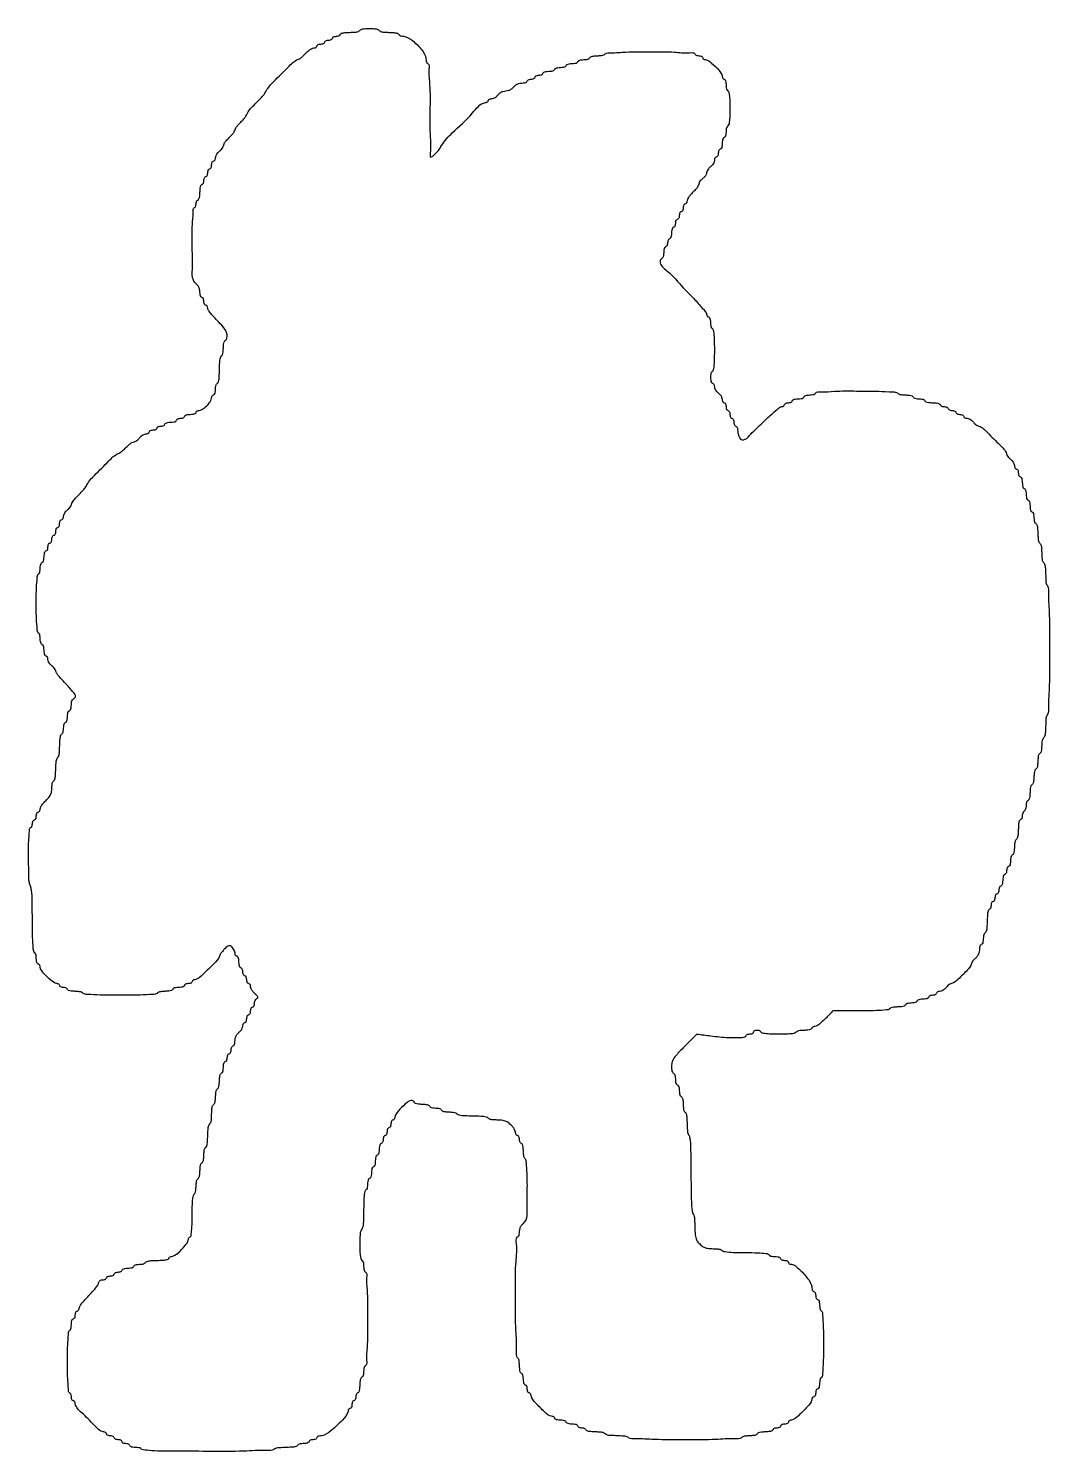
# Model space of a CAD drawing. Extents: x 40 to 225, y 4 to 261.
import ezdxf

# ---------------------------------------------------------------- set-up
doc = ezdxf.new("R2010")
doc.units = 0
doc.layers.get('0').update_dxf_attribs({"linetype": 'CONTINUOUS'})

msp = doc.modelspace()

# ---------------------------------------------------------------- linework, layer by layer
at = {"linetype": 'Continuous'}
msp.add_line((191.67, 83.61), (191.29, 83.61), dxfattribs=at)
at = {"color": 7}
msp.add_lwpolyline([(60.97, 4.23), (60.97, 4.23)], close=True, dxfattribs=at)
msp.add_open_spline([(191.29, 83.61), (189.58, 83.61), (187.87, 83.61), (186.15, 83.61), (185.7, 83.14), (185.25, 82.67), (184.8, 82.2), (184.55, 81.96), (184.09, 81.51), (183.47, 81.02), (182.96, 80.77), (182.62, 80.76), (182.38, 80.64), (182.34, 80.4), (182.06, 80.18), (181.56, 80.11), (180.91, 80.08), (180.28, 80.04), (179.74, 80), (179.48, 79.66), (178.88, 79.45), (177.81, 79.41), (176.34, 79.36), (174.83, 79.4), (173.82, 79.48), (173.16, 79.62), (173.07, 79.95), (172.77, 80.05), (172.45, 80.1), (172.12, 80.05), (171.83, 79.95), (171.74, 79.73), (171.65, 79.51), (171.37, 79.4), (171.04, 79.38), (170.71, 79.35), (170.42, 79.25), (170.26, 78.76), (168.88, 78.7), (166.96, 78.69), (165.12, 78.9), (164.06, 79.03), (163.2, 79.14), (162.34, 79.25), (161.48, 79.36), (160.72, 78.6), (159.96, 77.84), (159.2, 77.08), (158.71, 76.58), (157.92, 75.8), (157.03, 74.63), (156.89, 73.67), (156.96, 73), (157.03, 72.53), (157.27, 72.32), (157.53, 72.16), (157.6, 71.74), (157.63, 71.26), (157.66, 70.78), (157.74, 70.37), (157.98, 70.2), (158.23, 70.04), (158.3, 69.62), (158.34, 69.14), (158.37, 68.67), (158.44, 68.25), (158.71, 68.09), (158.95, 67.84), (159.01, 67.32), (159.04, 66.67), (159.08, 66.04), (159.13, 65.5), (159.43, 65.26), (159.67, 64.86), (159.71, 64.11), (159.74, 63.15), (159.8, 62.19), (159.81, 61.42), (160.23, 60.9), (160.35, 59.66), (160.44, 57.34), (160.45, 53.97), (160.47, 50.62), (160.55, 48.29), (160.69, 47.05), (161.11, 46.49), (161.1, 45.66), (161.18, 44.5), (161.15, 43.27), (161.39, 42.13), (162, 41.43), (162.65, 40.87), (163.52, 40.58), (164.42, 40.58), (165.22, 40.52), (165.82, 40.49), (166.15, 40.13), (166.93, 39.95), (168.34, 39.89), (170.33, 39.86), (172.34, 39.85), (173.7, 39.75), (174.52, 39.63), (174.72, 39.26), (175.15, 39.19), (175.62, 39.16), (176.11, 39.13), (176.51, 39.05), (176.69, 38.82), (176.77, 38.58), (177.06, 38.48), (177.39, 38.45), (177.72, 38.43), (178, 38.32), (178.1, 38.11), (178.15, 37.9), (178.37, 37.77), (179.07, 37.73), (180.24, 36.74), (181.45, 35.43), (182.34, 34.11), (182.35, 33.29), (182.45, 32.94), (182.67, 32.8), (182.9, 32.72), (183, 32.43), (183.03, 32.1), (183.06, 31.78), (183.16, 31.48), (183.4, 31.4), (183.63, 31.23), (183.71, 30.82), (183.74, 30.34), (183.77, 29.86), (183.84, 29.44), (184.27, 29.2), (184.28, 28.05), (184.46, 26.17), (184.43, 23.28), (184.46, 20.4), (184.28, 18.52), (184.27, 17.36), (183.84, 17.13), (183.77, 16.71), (183.74, 16.23), (183.71, 15.74), (183.63, 15.34), (183.4, 15.16), (183.16, 15.08), (183.06, 14.79), (183.03, 14.46), (183.01, 14.13), (182.9, 13.85), (182.68, 13.75), (182.47, 13.7), (182.35, 13.48), (182.31, 12.81), (181.31, 11.71), (180.14, 10.54), (179.04, 9.54), (178.37, 9.5), (178.15, 9.38), (178.1, 9.17), (178, 8.95), (177.72, 8.85), (177.39, 8.82), (177.06, 8.79), (176.77, 8.69), (176.68, 8.47), (176.59, 8.25), (176.3, 8.14), (175.98, 8.11), (175.65, 8.09), (175.35, 7.99), (175.28, 7.73), (175.01, 7.51), (174.5, 7.44), (173.86, 7.41), (173.22, 7.37), (172.69, 7.32), (172.45, 7.06), (172.21, 6.79), (171.67, 6.74), (171.04, 6.7), (170.4, 6.66), (169.86, 6.62), (169.43, 6.08), (167.56, 6.26), (164.34, 5.91), (159.38, 6.04), (154.49, 5.95), (151.16, 6.18), (149.39, 6.15), (148.77, 6.64), (148.01, 6.65), (147.05, 6.71), (146.09, 6.75), (145.33, 6.78), (144.94, 7.04), (144.61, 7.33), (143.96, 7.36), (143.17, 7.41), (142.36, 7.44), (141.75, 7.51), (141.4, 7.71), (141.32, 7.99), (141.02, 8.09), (140.7, 8.11), (140.37, 8.14), (140.08, 8.24), (140, 8.48), (139.82, 8.71), (139.42, 8.79), (138.93, 8.82), (138.45, 8.85), (138.04, 8.93), (137.88, 9.17), (137.71, 9.42), (137.3, 9.49), (136.82, 9.53), (136.33, 9.56), (135.93, 9.64), (135.75, 9.86), (135.71, 10.08), (135.48, 10.21), (134.81, 10.24), (133.71, 11.24), (132.54, 12.41), (131.54, 13.51), (131.5, 14.18), (131.38, 14.41), (131.17, 14.46), (130.95, 14.56), (130.85, 14.84), (130.82, 15.17), (130.79, 15.5), (130.69, 15.79), (130.45, 15.87), (130.23, 16.05), (130.15, 16.45), (130.12, 16.93), (130.08, 17.41), (130.01, 17.83), (129.75, 17.99), (129.51, 18.24), (129.44, 18.76), (129.41, 19.4), (129.37, 20.04), (129.33, 20.58), (128.77, 21.03), (129, 23.02), (128.59, 26.46), (128.79, 31.73), (128.55, 37.09), (129.07, 40.4), (128.71, 42.52), (129.3, 42.83), (129.38, 43.22), (129.41, 43.69), (129.47, 44.25), (129.71, 44.78), (130.19, 45.2), (130.84, 46.01), (130.73, 48.22), (130.85, 50.95), (130.81, 53.89), (130.7, 55.68), (130.6, 56.71), (130.2, 57.03), (130.16, 57.57), (130.11, 58.21), (130.08, 58.85), (130.01, 59.36), (129.79, 59.63), (129.54, 59.7), (129.44, 60), (129.41, 60.32), (129.38, 60.65), (129.28, 60.94), (129.06, 61.04), (128.85, 61.09), (128.73, 61.31), (128.71, 61.62), (128.58, 62.04), (128.27, 62.5), (127.81, 63.04), (127.21, 63.55), (126.34, 63.84), (125.44, 63.84), (124.65, 63.9), (124.05, 63.93), (123.74, 64.25), (123.22, 64.49), (122.25, 64.52), (120.94, 64.56), (119.64, 64.6), (118.67, 64.64), (118.14, 64.86), (117.88, 65.18), (117.34, 65.22), (116.71, 65.27), (116.07, 65.3), (115.55, 65.36), (115.3, 65.6), (115.14, 65.86), (114.72, 65.94), (114.24, 65.97), (113.76, 66), (113.34, 66.07), (113.18, 66.34), (112.93, 66.58), (112.41, 66.64), (111.77, 66.68), (111.12, 66.71), (110.62, 66.78), (110.34, 66.99), (110.31, 67.24), (110.08, 67.35), (109.49, 67.45), (108.54, 66.59), (107.57, 65.68), (106.84, 64.72), (106.81, 64.13), (106.68, 63.91), (106.47, 63.86), (106.26, 63.76), (106.15, 63.48), (106.13, 63.15), (106.1, 62.82), (105.99, 62.53), (105.77, 62.44), (105.55, 62.35), (105.45, 62.06), (105.42, 61.74), (105.39, 61.41), (105.29, 61.12), (105.07, 61.03), (104.85, 60.94), (104.74, 60.65), (104.72, 60.32), (104.69, 60), (104.58, 59.71), (104.35, 59.63), (104.12, 59.45), (104.04, 59.04), (104.01, 58.56), (103.98, 58.08), (103.9, 57.67), (103.66, 57.5), (103.41, 57.34), (103.34, 56.92), (103.3, 56.44), (103.27, 55.96), (103.2, 55.55), (102.95, 55.39), (102.71, 55.22), (102.63, 54.81), (102.6, 54.33), (102.57, 53.85), (102.49, 53.43), (102.25, 53.27), (102, 53.11), (101.92, 52.69), (101.89, 52.21), (101.86, 51.73), (101.79, 51.31), (101.44, 51.12), (101.28, 50.44), (101.21, 49.29), (101.2, 47.62), (101.14, 45.99), (101.14, 44.77), (100.85, 44.11), (100.53, 43.57), (100.54, 42.57), (100.45, 41.28), (100.52, 39.96), (100.57, 39.02), (100.76, 38.47), (101.09, 38.3), (101.15, 37.87), (101.19, 37.39), (101.22, 36.92), (101.29, 36.5), (101.8, 36.21), (101.64, 34.58), (101.98, 31.98), (101.84, 27.87), (101.98, 23.76), (101.64, 21.16), (101.8, 19.53), (101.29, 19.24), (101.22, 18.82), (101.19, 18.34), (101.15, 17.87), (101.08, 17.45), (100.82, 17.29), (100.58, 17.04), (100.52, 16.51), (100.48, 15.88), (100.45, 15.23), (100.38, 14.72), (100.16, 14.46), (99.9, 14.38), (99.8, 14.08), (99.78, 13.76), (99.75, 13.43), (99.64, 13.14), (99.42, 13.05), (99.2, 12.96), (99.1, 12.68), (99.07, 12.35), (99.04, 12.02), (98.94, 11.73), (98.72, 11.64), (98.51, 11.59), (98.39, 11.36), (98.34, 10.58), (97.09, 9.26), (95.59, 7.84), (94.1, 6.69), (93.2, 6.68), (92.85, 6.58), (92.72, 6.36), (92.63, 6.13), (92.34, 6.02), (92.01, 6), (91.69, 5.97), (91.39, 5.87), (91.32, 5.63), (91.14, 5.4), (90.73, 5.32), (90.25, 5.29), (89.77, 5.26), (89.35, 5.19), (89.19, 4.89), (88.78, 4.68), (88.04, 4.62), (87.07, 4.59), (86.12, 4.54), (85.35, 4.52), (84.68, 3.99), (82.62, 4.11), (78.74, 3.82), (72.95, 3.88), (67.25, 3.95), (63.23, 3.89), (61.43, 4.16), (60.97, 4.23), (60.93, 4.3), (60.81, 4.48), (60.39, 4.55), (59.91, 4.59), (59.43, 4.62), (59.02, 4.7), (58.85, 4.92), (58.77, 5.16), (58.47, 5.26), (58.15, 5.29), (57.82, 5.32), (57.53, 5.42), (57.44, 5.64), (57.35, 5.86), (57.07, 5.97), (56.74, 6), (56.41, 6.02), (56.12, 6.13), (56.03, 6.35), (55.94, 6.57), (55.65, 6.68), (55.33, 6.7), (55, 6.73), (54.71, 6.84), (54.62, 7.05), (54.56, 7.26), (54.34, 7.38), (53.5, 7.43), (52.11, 8.97), (50.54, 10.54), (49, 11.93), (48.95, 12.77), (48.83, 13), (48.62, 13.05), (48.4, 13.14), (48.3, 13.43), (48.27, 13.76), (48.24, 14.08), (48.14, 14.38), (47.72, 14.5), (47.75, 15.67), (47.53, 17.37), (47.58, 20.12), (47.55, 22.81), (47.72, 24.59), (47.75, 25.68), (48.17, 25.91), (48.23, 26.33), (48.27, 26.81), (48.3, 27.29), (48.38, 27.7), (48.61, 27.88), (48.85, 27.96), (48.95, 28.25), (48.98, 28.57), (49, 28.9), (49.11, 29.19), (49.32, 29.29), (49.53, 29.34), (49.66, 29.57), (49.67, 29.93), (50, 30.49), (50.6, 31.24), (51.45, 32.1), (52.29, 32.97), (52.9, 33.71), (53.21, 34.28), (53.27, 34.68), (53.56, 34.89), (53.91, 34.93), (54.24, 34.95), (54.53, 35.06), (54.62, 35.28), (54.71, 35.5), (55, 35.6), (55.33, 35.63), (55.65, 35.66), (55.94, 35.76), (56.03, 35.98), (56.12, 36.2), (56.41, 36.31), (56.74, 36.34), (57.06, 36.36), (57.36, 36.47), (57.44, 36.7), (57.61, 36.93), (58.02, 37.01), (58.5, 37.04), (58.98, 37.07), (59.4, 37.15), (59.56, 37.39), (59.72, 37.64), (60.14, 37.72), (60.62, 37.75), (61.1, 37.78), (61.52, 37.85), (61.68, 38.15), (62.09, 38.36), (62.83, 38.42), (63.79, 38.45), (64.77, 38.48), (65.47, 38.56), (65.92, 38.74), (65.96, 39.01), (66.19, 39.13), (66.77, 39.17), (67.73, 39.9), (68.7, 40.87), (69.43, 41.82), (69.46, 42.4), (69.58, 42.63), (69.93, 42.69), (70.01, 43.52), (70.14, 44.7), (70.13, 46.58), (70.17, 48.39), (70.23, 49.68), (70.41, 50.4), (70.77, 50.68), (70.81, 51.22), (70.85, 51.86), (70.89, 52.5), (70.94, 53.03), (71.2, 53.27), (71.46, 53.51), (71.52, 54.04), (71.55, 54.68), (71.59, 55.32), (71.65, 55.85), (71.91, 56.09), (72.17, 56.33), (72.22, 56.87), (72.26, 57.5), (72.3, 58.14), (72.34, 58.68), (72.64, 58.92), (72.88, 59.32), (72.93, 60.07), (72.96, 61.03), (73.01, 61.99), (73.04, 62.75), (73.3, 63.14), (73.59, 63.47), (73.63, 64.12), (73.67, 64.91), (73.71, 65.71), (73.76, 66.35), (74.01, 66.67), (74.29, 66.91), (74.34, 67.45), (74.38, 68.09), (74.41, 68.72), (74.47, 69.25), (74.73, 69.5), (74.99, 69.74), (75.04, 70.27), (75.08, 70.91), (75.12, 71.55), (75.18, 72.07), (75.42, 72.32), (75.68, 72.48), (75.75, 72.9), (75.79, 73.38), (75.82, 73.86), (75.9, 74.27), (76.13, 74.44), (76.36, 74.52), (76.47, 74.82), (76.49, 75.14), (76.52, 75.47), (76.63, 75.76), (76.85, 75.85), (77.07, 75.94), (77.17, 76.22), (77.2, 76.55), (77.23, 76.88), (77.33, 77.17), (77.56, 77.25), (77.79, 77.41), (77.87, 77.79), (77.9, 78.26), (77.96, 78.82), (78.21, 79.35), (78.6, 79.72), (78.98, 80.05), (79.23, 80.44), (79.32, 80.84), (79.34, 81.16), (79.45, 81.42), (79.67, 81.49), (79.89, 81.58), (79.99, 81.87), (80.02, 82.2), (80.05, 82.53), (80.15, 82.81), (80.37, 82.9), (80.59, 82.99), (80.7, 83.28), (80.73, 83.61), (80.75, 83.94), (80.86, 84.22), (81.08, 84.31), (81.3, 84.4), (81.41, 84.67), (81.43, 85), (81.47, 85.35), (81.62, 85.66), (81.85, 85.81), (82.11, 86), (81.86, 86.38), (81.52, 86.68), (81.12, 87.1), (80.83, 87.53), (80.72, 87.94), (80.7, 88.24), (80.58, 88.48), (80.37, 88.54), (80.15, 88.64), (80.05, 88.92), (80.02, 89.25), (79.99, 89.58), (79.89, 89.87), (79.67, 89.96), (79.45, 90.05), (79.34, 90.34), (79.32, 90.66), (79.29, 90.99), (79.18, 91.28), (78.95, 91.36), (78.72, 91.54), (78.64, 91.94), (78.61, 92.43), (78.58, 92.91), (78.5, 93.31), (78.28, 93.5), (78.05, 93.54), (77.93, 93.78), (77.91, 94.06), (77.84, 94.42), (77.65, 94.79), (77.38, 95.13), (77.02, 95.49), (76.42, 95.27), (76, 94.79), (75.54, 94.29), (75.21, 93.88), (74.95, 93.05), (73.82, 91.83), (72.37, 90.54), (71.16, 89.27), (70.42, 89.23), (70.2, 89.1), (70.15, 88.89), (70.05, 88.68), (69.77, 88.57), (69.44, 88.55), (69.11, 88.52), (68.82, 88.42), (68.74, 88.18), (68.56, 87.95), (68.16, 87.87), (67.67, 87.84), (67.19, 87.81), (66.78, 87.74), (66.62, 87.47), (66.37, 87.23), (65.84, 87.17), (65.2, 87.14), (64.57, 87.09), (64.03, 87.05), (63.68, 86.61), (62.45, 86.58), (60.3, 86.41), (57.09, 86.44), (53.88, 86.41), (51.73, 86.58), (50.5, 86.61), (50.15, 87.05), (49.61, 87.09), (48.98, 87.14), (48.33, 87.17), (47.82, 87.24), (47.56, 87.46), (47.48, 87.71), (47.18, 87.81), (46.86, 87.84), (46.53, 87.87), (46.25, 87.98), (46.15, 88.19), (46.1, 88.4), (45.87, 88.52), (45.29, 88.55), (44.34, 89.29), (43.36, 90.26), (42.63, 91.21), (42.6, 91.79), (42.48, 92.02), (42.25, 92.06), (42.03, 92.25), (41.95, 92.65), (41.92, 93.14), (41.88, 93.61), (41.82, 94.03), (41.39, 94.27), (41.38, 95.43), (41.19, 97.3), (41.24, 100.21), (41.15, 103.01), (41.19, 105.05), (40.88, 106.16), (40.53, 107.19), (40.57, 109), (40.49, 111.45), (40.49, 114.04), (40.68, 115.64), (40.68, 116.74), (41.09, 116.85), (41.19, 117.15), (41.22, 117.47), (41.24, 117.8), (41.35, 118.09), (41.57, 118.18), (41.79, 118.27), (41.89, 118.56), (41.92, 118.89), (41.95, 119.21), (42.05, 119.5), (42.27, 119.6), (42.48, 119.65), (42.6, 119.89), (42.62, 120.21), (42.78, 120.66), (43.16, 121.17), (43.72, 121.75), (44.32, 122.34), (44.71, 123.13), (44.73, 123.9), (44.78, 124.54), (44.83, 125.03), (45.13, 125.24), (45.36, 125.65), (45.41, 126.39), (45.45, 127.35), (45.49, 128.31), (45.52, 129.07), (45.8, 129.47), (46.08, 129.87), (46.11, 130.63), (46.16, 131.58), (46.19, 132.55), (46.25, 133.29), (46.46, 133.7), (46.76, 133.86), (46.82, 134.28), (46.86, 134.76), (46.89, 135.24), (46.97, 135.66), (47.21, 135.82), (47.46, 135.98), (47.53, 136.4), (47.56, 136.88), (47.6, 137.36), (47.67, 137.77), (47.92, 137.94), (48.16, 138.1), (48.24, 138.51), (48.27, 138.99), (48.3, 139.47), (48.38, 139.89), (48.71, 140.1), (49.27, 140.56), (48.2, 141.75), (47.4, 142.71), (46.37, 143.73), (45.76, 144.44), (45.45, 144.99), (45.37, 145.42), (45.1, 145.75), (44.74, 146.05), (44.37, 146.37), (44.12, 146.76), (44.03, 147.16), (44.01, 147.48), (43.9, 147.74), (43.67, 147.8), (43.44, 147.99), (43.36, 148.39), (43.33, 148.87), (43.3, 149.35), (43.22, 149.77), (42.98, 149.93), (42.73, 150.09), (42.66, 150.51), (42.63, 150.99), (42.59, 151.47), (42.53, 151.89), (42.12, 152.11), (42.06, 153.13), (41.91, 154.81), (41.92, 157.34), (41.91, 159.87), (42.06, 161.55), (42.12, 162.57), (42.53, 162.79), (42.59, 163.21), (42.63, 163.69), (42.66, 164.17), (42.73, 164.58), (42.98, 164.75), (43.22, 164.91), (43.3, 165.33), (43.33, 165.8), (43.36, 166.29), (43.44, 166.69), (43.67, 166.87), (43.91, 166.95), (44.01, 167.24), (44.04, 167.57), (44.06, 167.9), (44.17, 168.19), (44.39, 168.28), (44.61, 168.36), (44.72, 168.65), (44.74, 168.98), (44.77, 169.31), (44.88, 169.6), (45.1, 169.69), (45.32, 169.78), (45.42, 170.06), (45.45, 170.39), (45.47, 170.72), (45.58, 171.01), (45.8, 171.1), (46.02, 171.19), (46.13, 171.47), (46.15, 171.8), (46.18, 172.13), (46.29, 172.42), (46.5, 172.51), (46.72, 172.58), (46.84, 172.84), (46.85, 173.16), (46.94, 173.56), (47.2, 173.95), (47.56, 174.27), (47.92, 174.57), (48.19, 174.9), (48.27, 175.31), (48.5, 175.8), (49.01, 176.4), (49.68, 177.09), (50.34, 177.77), (50.86, 178.33), (51.32, 179.38), (52.82, 180.92), (54.7, 182.74), (56.19, 184.31), (57.19, 184.66), (57.64, 185.06), (58.15, 185.56), (58.67, 186.07), (59.16, 186.46), (59.6, 186.62), (59.98, 186.7), (60.32, 186.97), (60.62, 187.33), (60.94, 187.69), (61.33, 187.95), (61.73, 188.04), (62.05, 188.05), (62.31, 188.17), (62.38, 188.39), (62.47, 188.6), (62.76, 188.71), (63.09, 188.74), (63.42, 188.76), (63.7, 188.87), (63.79, 189.09), (63.88, 189.31), (64.17, 189.42), (64.5, 189.44), (64.82, 189.47), (65.12, 189.57), (65.2, 189.81), (65.37, 190.04), (65.78, 190.12), (66.26, 190.15), (66.75, 190.18), (67.15, 190.26), (67.33, 190.49), (67.41, 190.72), (67.7, 190.83), (68.03, 190.85), (68.35, 190.88), (68.65, 190.98), (68.72, 191.22), (68.9, 191.45), (69.31, 191.53), (69.79, 191.56), (70.27, 191.59), (70.67, 191.67), (70.86, 191.89), (70.9, 192.12), (71.13, 192.24), (71.63, 192.27), (72.43, 192.73), (73.2, 193.51), (73.67, 194.3), (73.69, 194.8), (73.82, 195.03), (74.04, 195.07), (74.26, 195.26), (74.35, 195.66), (74.37, 196.15), (74.41, 196.62), (74.48, 197.05), (74.79, 197.21), (74.99, 197.69), (75.05, 198.53), (75.08, 199.67), (75.12, 200.81), (75.16, 201.66), (75.39, 202.13), (75.7, 202.38), (75.75, 202.92), (75.79, 203.55), (75.82, 204.19), (75.89, 204.71), (76.12, 204.97), (76.38, 205.09), (76.46, 205.46), (76.53, 205.95), (76.3, 206.69), (75.66, 207.55), (74.77, 208.45), (73.88, 209.36), (73.28, 210.1), (72.95, 210.66), (72.94, 211.03), (72.82, 211.26), (72.61, 211.31), (72.39, 211.41), (72.29, 211.69), (72.26, 212.02), (72.23, 212.35), (72.13, 212.64), (71.9, 212.72), (71.67, 212.88), (71.58, 213.26), (71.56, 213.73), (71.49, 214.29), (71.25, 214.82), (70.76, 215.25), (70.08, 216.17), (70.26, 218.74), (70.13, 221.96), (70.09, 225.56), (70.36, 227.53), (70.27, 228.9), (70.72, 229.04), (70.82, 229.33), (70.85, 229.66), (70.88, 229.98), (70.98, 230.28), (71.23, 230.35), (71.45, 230.62), (71.52, 231.13), (71.55, 231.77), (71.59, 232.42), (71.66, 232.93), (71.88, 233.2), (72.13, 233.27), (72.23, 233.57), (72.26, 233.89), (72.29, 234.22), (72.39, 234.51), (72.61, 234.6), (72.83, 234.69), (72.94, 234.97), (72.96, 235.3), (72.99, 235.63), (73.1, 235.92), (73.32, 236.01), (73.54, 236.1), (73.64, 236.39), (73.67, 236.71), (73.7, 237.04), (73.8, 237.33), (74.02, 237.42), (74.24, 237.49), (74.35, 237.75), (74.37, 238.07), (74.46, 238.47), (74.71, 238.86), (75.08, 239.18), (75.44, 239.48), (75.7, 239.82), (75.79, 240.21), (75.94, 240.64), (76.33, 241.13), (76.84, 241.65), (77.35, 242.17), (77.74, 242.63), (77.9, 243.06), (78.06, 243.5), (78.46, 243.96), (78.96, 244.47), (79.47, 244.99), (79.86, 245.44), (80.03, 245.92), (80.33, 246.47), (80.96, 247.16), (81.78, 248), (82.6, 248.85), (83.25, 249.52), (83.79, 250.61), (85.25, 252.2), (87.16, 254), (88.64, 255.57), (89.65, 255.92), (90.09, 256.32), (90.61, 256.83), (91.14, 257.34), (91.65, 257.72), (92.1, 257.89), (92.43, 257.9), (92.66, 258.03), (92.72, 258.24), (92.81, 258.45), (93.1, 258.56), (93.43, 258.59), (93.75, 258.61), (94.04, 258.72), (94.13, 258.94), (94.22, 259.16), (94.51, 259.27), (94.84, 259.29), (95.17, 259.32), (95.45, 259.42), (95.54, 259.64), (95.63, 259.86), (95.92, 259.97), (96.25, 260), (96.57, 260.03), (96.87, 260.12), (96.95, 260.4), (97.3, 260.6), (97.91, 260.67), (98.72, 260.7), (99.51, 260.75), (100.16, 260.78), (100.48, 261.06), (100.8, 261.33), (101.45, 261.36), (102.25, 261.44), (103.04, 261.36), (103.69, 261.33), (104.01, 261.06), (104.33, 260.78), (104.98, 260.75), (105.77, 260.7), (106.58, 260.67), (107.2, 260.61), (107.54, 260.39), (107.66, 260.11), (108.02, 260.03), (108.86, 260), (110.26, 259.13), (111.61, 257.78), (112.48, 256.38), (112.5, 255.54), (112.59, 255.18), (113.1, 254.95), (112.91, 253.28), (113.27, 250.71), (113.18, 246.75), (113.11, 242.51), (113.43, 240.36), (113.11, 237.73), (114.23, 238.77), (114.83, 239.35), (115.62, 240.9), (117.72, 243.08), (120.46, 245.32), (122.32, 247.95), (123.49, 248.03), (123.71, 248.15), (123.76, 248.36), (123.84, 248.57), (124.1, 248.68), (124.42, 248.7), (124.81, 248.79), (125.21, 249.04), (125.53, 249.42), (125.9, 249.8), (126.4, 250.05), (126.94, 250.12), (127.48, 250.19), (127.98, 250.44), (128.36, 250.83), (128.73, 251.23), (129.26, 251.47), (129.81, 251.53), (130.29, 251.56), (130.67, 251.65), (130.83, 251.87), (130.91, 252.1), (131.2, 252.21), (131.53, 252.24), (131.85, 252.26), (132.14, 252.37), (132.23, 252.59), (132.32, 252.81), (132.61, 252.92), (132.94, 252.94), (133.26, 252.97), (133.56, 253.07), (133.64, 253.31), (133.81, 253.54), (134.22, 253.62), (134.7, 253.65), (135.18, 253.68), (135.6, 253.76), (135.76, 254), (135.92, 254.24), (136.34, 254.32), (136.82, 254.35), (137.3, 254.39), (137.71, 254.46), (137.88, 254.71), (138.04, 254.95), (138.45, 255.03), (138.93, 255.06), (139.41, 255.09), (139.83, 255.17), (139.99, 255.41), (140.16, 255.66), (140.57, 255.73), (141.05, 255.76), (141.53, 255.8), (141.95, 255.87), (142.11, 256.13), (142.36, 256.37), (142.88, 256.43), (143.52, 256.47), (144.16, 256.51), (144.69, 256.55), (145.08, 257.03), (146.56, 256.98), (149.14, 257.22), (153.02, 257.13), (157.02, 257.27), (159.41, 256.89), (161.09, 257.1), (161.24, 256.6), (161.54, 256.5), (161.86, 256.47), (162.19, 256.44), (162.48, 256.34), (162.58, 256.12), (162.63, 255.91), (162.85, 255.79), (163.44, 255.76), (164.39, 255.02), (165.36, 254.05), (166.09, 253.1), (166.12, 252.52), (166.24, 252.29), (166.47, 252.25), (166.69, 252.06), (166.77, 251.66), (166.8, 251.18), (166.84, 250.7), (166.9, 250.28), (167.24, 250.1), (167.42, 249.48), (167.48, 248.43), (167.53, 246.94), (167.48, 245.46), (167.42, 244.41), (167.24, 243.79), (166.9, 243.61), (166.84, 243.19), (166.8, 242.71), (166.77, 242.23), (166.7, 241.82), (166.45, 241.65), (166.21, 241.49), (166.13, 241.07), (166.1, 240.6), (166.07, 240.11), (165.99, 239.71), (165.76, 239.53), (165.52, 239.45), (165.42, 239.16), (165.39, 238.83), (165.37, 238.5), (165.26, 238.22), (165.04, 238.12), (164.83, 238.05), (164.71, 237.79), (164.69, 237.47), (164.6, 237.08), (164.35, 236.68), (163.98, 236.36), (163.62, 236.05), (163.36, 235.69), (163.28, 235.3), (163.19, 234.92), (162.93, 234.55), (162.57, 234.24), (162.22, 233.94), (161.95, 233.61), (161.87, 233.22), (161.71, 232.78), (161.32, 232.3), (160.8, 231.77), (160.28, 231.24), (159.91, 230.72), (159.74, 230.28), (159.73, 229.95), (159.6, 229.72), (159.39, 229.66), (159.18, 229.57), (159.07, 229.28), (159.04, 228.95), (159.02, 228.62), (158.91, 228.34), (158.69, 228.25), (158.47, 228.16), (158.36, 227.87), (158.34, 227.54), (158.31, 227.21), (158.2, 226.93), (157.98, 226.84), (157.76, 226.75), (157.66, 226.46), (157.63, 226.13), (157.6, 225.8), (157.5, 225.51), (157.26, 225.43), (157.04, 225.25), (156.96, 224.85), (156.93, 224.37), (156.9, 223.88), (156.81, 223.48), (156.59, 223.3), (156.35, 223.22), (156.25, 222.93), (156.22, 222.6), (156.19, 222.28), (156.09, 221.98), (155.85, 221.9), (155.63, 221.73), (155.55, 221.32), (155.52, 220.84), (155.48, 220.36), (155.41, 219.94), (155.04, 219.73), (154.53, 218.73), (156.98, 217.02), (158.65, 214.76), (161.07, 212.5), (162.35, 210.91), (163.28, 209.99), (163.3, 209.48), (163.42, 209.25), (163.65, 209.21), (163.87, 209.02), (163.95, 208.62), (163.98, 208.14), (164.02, 207.66), (164.08, 207.24), (164.44, 207.05), (164.58, 206.29), (164.67, 205.04), (164.7, 203.2), (164.67, 201.36), (164.58, 200.11), (164.44, 199.35), (164.08, 199.16), (164.02, 198.74), (163.96, 198.26), (164.02, 197.78), (164.09, 197.37), (164.32, 197.19), (164.55, 197.13), (164.66, 196.87), (164.68, 196.55), (164.77, 196.15), (165.02, 195.76), (165.39, 195.44), (165.76, 195.12), (166.02, 194.72), (166.1, 194.33), (166.12, 194.01), (166.24, 193.75), (166.45, 193.68), (166.67, 193.58), (166.78, 193.3), (166.8, 192.97), (166.83, 192.64), (166.94, 192.35), (167.16, 192.26), (167.38, 192.17), (167.48, 191.89), (167.51, 191.56), (167.54, 191.23), (167.64, 190.94), (167.86, 190.85), (168.08, 190.76), (168.19, 190.48), (168.21, 190.15), (168.24, 189.82), (168.35, 189.53), (168.58, 189.45), (168.8, 189.31), (168.89, 188.95), (168.92, 188.51), (168.97, 187.99), (169.16, 187.52), (169.41, 187.03), (170.28, 186.84), (171.42, 188.23), (172.99, 189.59), (174.65, 191.3), (175.88, 192.31), (176.65, 192.98), (177.11, 192.99), (177.33, 193.12), (177.38, 193.33), (177.48, 193.54), (177.76, 193.65), (178.09, 193.67), (178.42, 193.7), (178.71, 193.81), (178.79, 194.04), (178.97, 194.27), (179.37, 194.35), (179.86, 194.38), (180.34, 194.41), (180.75, 194.49), (180.91, 194.73), (181.08, 194.98), (181.49, 195.05), (181.97, 195.09), (182.45, 195.12), (182.87, 195.19), (183.14, 195.66), (184.56, 195.58), (186.86, 195.85), (190.45, 195.77), (194, 195.82), (196.36, 195.62), (197.72, 195.63), (198.09, 195.17), (198.62, 195.13), (199.26, 195.08), (199.9, 195.05), (200.42, 194.99), (200.67, 194.75), (200.83, 194.49), (201.25, 194.41), (201.73, 194.38), (202.21, 194.35), (202.63, 194.28), (202.79, 194.01), (203.04, 193.77), (203.56, 193.71), (204.2, 193.67), (204.84, 193.64), (205.35, 193.57), (205.62, 193.35), (205.69, 193.1), (205.99, 193), (206.31, 192.97), (206.64, 192.94), (206.93, 192.84), (207.02, 192.62), (207.11, 192.4), (207.4, 192.29), (207.73, 192.26), (208.05, 192.24), (208.34, 192.13), (208.43, 191.91), (208.52, 191.69), (208.81, 191.58), (209.14, 191.56), (209.47, 191.53), (209.75, 191.43), (209.84, 191.21), (209.92, 190.99), (210.18, 190.88), (210.5, 190.86), (210.89, 190.77), (211.28, 190.52), (211.61, 190.15), (211.9, 189.79), (212.23, 189.53), (213.12, 189.33), (214.47, 187.92), (216.08, 186.31), (217.49, 184.96), (217.69, 184.06), (217.96, 183.74), (218.31, 183.44), (218.68, 183.12), (218.93, 182.73), (219.02, 182.33), (219.04, 182.01), (219.15, 181.75), (219.37, 181.68), (219.59, 181.59), (219.69, 181.3), (219.72, 180.97), (219.75, 180.65), (219.85, 180.36), (220.09, 180.28), (220.31, 180.1), (220.4, 179.69), (220.43, 179.21), (220.46, 178.73), (220.53, 178.32), (220.78, 178.15), (221.02, 177.99), (221.1, 177.57), (221.13, 177.09), (221.16, 176.61), (221.24, 176.2), (221.48, 176.04), (221.73, 175.87), (221.8, 175.46), (221.84, 174.98), (221.87, 174.5), (221.94, 174.08), (222.19, 173.92), (222.43, 173.76), (222.51, 173.34), (222.54, 172.86), (222.58, 172.38), (222.65, 171.96), (222.93, 171.8), (223.16, 171.47), (223.21, 170.84), (223.25, 170.04), (223.29, 169.24), (223.33, 168.6), (223.6, 168.28), (223.87, 167.95), (223.91, 167.31), (223.95, 166.51), (224, 165.72), (224.03, 165.07), (224.32, 164.74), (224.58, 164.35), (224.62, 163.59), (224.66, 162.63), (224.71, 161.67), (224.72, 160.91), (225.24, 160.25), (225.14, 158.24), (225.43, 154.47), (225.32, 148.87), (225.43, 143.28), (225.14, 139.5), (225.24, 137.5), (224.72, 136.84), (224.71, 136.07), (224.66, 135.12), (224.62, 134.15), (224.58, 133.4), (224.34, 133.01), (224.04, 132.76), (223.99, 132.22), (223.95, 131.59), (223.92, 130.95), (223.86, 130.42), (223.6, 130.17), (223.34, 129.93), (223.29, 129.4), (223.25, 128.76), (223.21, 128.13), (223.16, 127.6), (222.9, 127.35), (222.63, 127.11), (222.58, 126.58), (222.54, 125.94), (222.5, 125.3), (222.45, 124.77), (222.19, 124.53), (221.93, 124.29), (221.88, 123.76), (221.84, 123.12), (221.8, 122.48), (221.74, 121.96), (221.51, 121.7), (221.25, 121.59), (221.16, 121.24), (221.13, 120.84), (221.1, 120.4), (221, 120.02), (220.79, 119.77), (220.57, 119.56), (220.46, 119.23), (220.43, 118.87), (220.4, 118.55), (220.3, 118.26), (220.02, 118.19), (219.82, 117.83), (219.75, 117.23), (219.72, 116.41), (219.68, 115.62), (219.63, 114.98), (219.38, 114.66), (219.1, 114.41), (219.05, 113.88), (219.01, 113.24), (218.98, 112.6), (218.92, 112.08), (218.68, 111.83), (218.41, 111.67), (218.34, 111.25), (218.31, 110.77), (218.28, 110.29), (218.2, 109.88), (217.97, 109.71), (217.73, 109.63), (217.63, 109.33), (217.6, 109.01), (217.58, 108.68), (217.47, 108.39), (217.24, 108.31), (217.01, 108.13), (216.93, 107.73), (216.9, 107.24), (216.87, 106.76), (216.79, 106.36), (216.56, 106.18), (216.32, 106.1), (216.22, 105.81), (216.19, 105.48), (216.17, 105.15), (216.06, 104.86), (215.84, 104.78), (215.62, 104.69), (215.51, 104.4), (215.49, 104.07), (215.46, 103.74), (215.35, 103.45), (215.13, 103.36), (214.91, 103.27), (214.81, 102.99), (214.78, 102.66), (214.75, 102.33), (214.65, 102.04), (214.37, 101.96), (214.18, 101.52), (214.11, 100.81), (214.08, 99.83), (214.04, 98.87), (213.98, 98.14), (213.77, 97.72), (213.47, 97.56), (213.41, 97.14), (213.37, 96.66), (213.34, 96.18), (213.26, 95.77), (213.02, 95.6), (212.78, 95.46), (212.7, 95.07), (212.67, 94.6), (212.61, 94.04), (212.36, 93.52), (211.98, 93.14), (211.61, 92.84), (211.34, 92.51), (211.18, 91.79), (210.26, 90.72), (209.08, 89.54), (208.01, 88.62), (207.29, 88.46), (206.96, 88.19), (206.67, 87.84), (206.34, 87.47), (205.95, 87.22), (205.56, 87.13), (205.24, 87.11), (204.98, 87), (204.91, 86.78), (204.81, 86.56), (204.53, 86.46), (204.2, 86.43), (203.87, 86.4), (203.58, 86.3), (203.5, 86.06), (203.32, 85.84), (202.92, 85.76), (202.43, 85.73), (201.95, 85.69), (201.54, 85.62), (201.38, 85.37), (201.21, 85.13), (200.8, 85.05), (200.32, 85.02), (199.84, 84.99), (199.42, 84.91), (199.26, 84.65), (199.01, 84.41), (198.49, 84.35), (197.85, 84.32), (197.21, 84.27), (196.67, 84.23), (196.36, 83.84), (195.41, 83.72), (193.86, 83.63), (192.47, 83.62), (191.67, 83.61)], degree=3, knots=[0, 0, 0, 0, 1, 1, 1, 2, 2, 2, 3.040017, 3.893918, 4.398695, 4.683305, 4.920117, 5.113503, 5.376123, 5.89868, 6.611106, 7.32353, 7.846086, 8.108707, 8.553738, 9.671168, 11.33114, 12.991112, 14.108544, 14.553574, 14.755873, 15.039269, 15.397934, 15.756597, 16.039993, 16.242291, 16.444588, 16.727984, 17.086648, 17.445313, 17.728709, 17.931006, 18.851763, 21.119621, 24.268599, 24.268599, 24.268599, 25.268599, 25.268599, 25.268599, 26.268599, 26.268599, 26.268599, 28.385642, 29.611451, 30.575908, 31.202999, 31.666593, 31.912579, 32.141946, 32.542729, 33.078003, 33.613277, 34.01406, 34.243427, 34.472796, 34.873579, 35.408853, 35.944127, 36.34491, 36.574278, 36.836898, 37.359455, 38.071878, 38.784301, 39.306858, 39.569479, 39.907876, 40.676149, 41.748618, 42.821088, 43.58936, 43.927757, 44.785454, 47.192572, 51.008028, 54.823484, 57.230603, 58.088299, 58.445765, 59.277261, 60.456506, 61.996255, 62.953297, 63.856724, 64.698767, 65.511896, 66.554707, 67.363859, 67.95372, 68.236319, 68.791494, 70.259941, 72.507687, 74.755435, 76.223882, 76.779057, 77.008424, 77.409207, 77.94448, 78.479755, 78.880538, 79.109905, 79.312203, 79.595599, 79.954264, 80.312928, 80.596325, 80.798621, 80.991027, 81.22229, 81.497786, 83.091872, 85.430805, 87.103549, 87.555062, 87.899415, 88.115035, 88.31733, 88.600727, 88.959391, 89.318054, 89.60145, 89.803749, 90.033116, 90.433899, 90.969172, 91.504447, 91.90523, 92.134598, 92.877871, 94.932753, 98.16029, 101.387829, 103.442718, 104.185995, 104.415363, 104.816146, 105.351421, 105.886694, 106.287477, 106.516844, 106.719143, 107.002534, 107.361187, 107.719856, 108.003255, 108.205551, 108.397958, 108.629222, 108.904718, 110.406168, 112.702063, 114.203507, 114.479002, 114.710265, 114.902666, 115.104974, 115.388373, 115.747037, 116.105702, 116.389097, 116.591389, 116.79368, 117.077075, 117.435737, 117.794402, 118.077801, 118.280108, 118.542725, 119.065281, 119.777704, 120.490129, 121.012686, 121.275302, 121.537931, 122.060489, 122.772912, 123.485335, 124.007892, 124.270508, 125.474964, 128.939471, 134.518738, 140.098005, 143.562511, 144.766966, 145.10536, 145.873632, 146.946102, 148.018571, 148.786844, 149.125248, 149.42525, 150.071492, 150.961284, 151.851074, 152.497316, 152.797319, 152.999626, 153.283025, 153.64169, 154.000354, 154.28375, 154.486041, 154.715404, 155.116186, 155.651461, 156.186734, 156.587519, 156.816896, 157.04626, 157.447042, 157.982316, 158.51759, 158.918372, 159.147735, 159.340153, 159.571419, 159.846915, 161.348357, 163.644254, 165.145703, 165.421198, 165.652463, 165.84487, 166.047166, 166.330557, 166.68921, 167.04788, 167.331279, 167.533576, 167.762944, 168.163727, 168.699001, 169.234275, 169.635058, 169.864427, 170.127047, 170.649602, 171.362019, 172.074456, 172.597017, 172.859637, 174.141573, 177.841123, 183.812351, 189.783582, 193.483138, 194.765078, 194.987851, 195.362196, 195.858415, 196.441105, 197.019422, 197.555587, 198.349841, 200.034262, 203.798847, 206.78716, 208.698773, 209.39576, 209.65838, 210.180937, 210.89336, 211.605784, 212.12834, 212.390962, 212.593258, 212.876654, 213.235319, 213.593984, 213.87738, 214.079677, 214.27244, 214.505736, 214.78458, 215.195373, 215.790165, 216.461901, 217.303945, 218.117074, 219.159883, 219.969036, 220.558896, 220.841496, 221.250522, 222.251253, 223.715343, 225.179433, 226.180165, 226.589189, 226.851811, 227.374367, 228.086791, 228.799214, 229.321771, 229.584391, 229.813759, 230.214541, 230.749815, 231.285089, 231.685872, 231.915241, 232.177861, 232.700418, 233.412843, 234.125267, 234.647824, 234.910444, 235.102982, 235.33499, 235.611711, 236.86179, 238.67492, 239.924999, 240.201721, 240.433729, 240.626267, 240.828563, 241.111959, 241.470622, 241.829286, 242.112683, 242.314979, 242.517278, 242.800674, 243.159339, 243.518001, 243.801397, 244.003694, 244.205991, 244.489387, 244.848052, 245.206717, 245.490113, 245.692411, 245.921779, 246.322561, 246.857836, 247.393109, 247.793892, 248.02326, 248.252628, 248.653411, 249.188685, 249.723959, 250.124742, 250.35411, 250.583477, 250.98426, 251.519534, 252.054808, 252.455591, 252.684959, 252.914327, 253.31511, 253.850384, 254.385658, 254.78644, 255.015808, 255.497235, 256.731548, 258.58743, 260.443312, 261.677626, 262.159052, 262.568076, 263.568808, 265.032899, 266.496989, 267.497721, 267.906745, 268.136113, 268.536896, 269.072169, 269.607444, 270.008227, 270.237596, 271.248922, 274.125902, 278.725264, 283.324624, 286.201607, 287.212936, 287.442305, 287.843088, 288.378362, 288.913636, 289.314419, 289.543786, 289.806406, 290.32896, 291.041379, 291.753796, 292.276351, 292.538972, 292.741269, 293.024666, 293.383336, 293.742007, 294.025405, 294.227702, 294.43, 294.713392, 295.072044, 295.430714, 295.714112, 295.916409, 296.108732, 296.339514, 296.614204, 298.466273, 301.284024, 303.203788, 303.654491, 303.998304, 304.213793, 304.416085, 304.699479, 305.058144, 305.416807, 305.700204, 305.902513, 306.131876, 306.532658, 307.067932, 307.603205, 308.003987, 308.23335, 308.571754, 309.340027, 310.412497, 311.484966, 312.253238, 312.591632, 313.989982, 318.042146, 324.601327, 331.160506, 335.212669, 336.611019, 336.611019, 336.611019, 336.840382, 337.241164, 337.776439, 338.311712, 338.712497, 338.941874, 339.144166, 339.427562, 339.786227, 340.144891, 340.428287, 340.630578, 340.832886, 341.116284, 341.474947, 341.833611, 342.117007, 342.319298, 342.52159, 342.804986, 343.163651, 343.522313, 343.805711, 344.008019, 344.200275, 344.430713, 344.704844, 346.714683, 349.974045, 351.983881, 352.258014, 352.488452, 352.680714, 352.88301, 353.166408, 353.525079, 353.883749, 354.167147, 354.369446, 355.074789, 357.012305, 360.043872, 363.075438, 365.012955, 365.718297, 365.947667, 366.34845, 366.883724, 367.419, 367.819784, 368.04915, 368.251447, 368.534843, 368.893508, 369.252173, 369.535569, 369.737867, 369.930997, 370.166369, 370.448618, 371.016184, 372.049009, 373.34322, 374.637431, 375.670257, 376.237823, 376.536606, 376.853681, 377.223808, 377.582474, 377.865869, 378.068166, 378.270465, 378.553861, 378.912523, 379.271188, 379.554584, 379.756881, 379.959177, 380.242574, 380.601238, 380.959901, 381.243297, 381.445596, 381.674963, 382.075746, 382.61102, 383.146294, 383.547077, 383.776445, 384.005813, 384.406596, 384.94187, 385.477144, 385.877928, 386.107296, 386.445694, 387.213966, 388.286436, 389.358904, 390.127177, 390.465575, 390.658111, 390.89012, 391.166841, 392.41692, 394.230048, 395.480127, 395.756848, 395.988856, 396.181392, 396.699551, 398.050883, 400.102691, 402.154499, 403.505832, 404.023989, 404.286609, 404.809165, 405.521588, 406.234012, 406.756569, 407.01919, 407.28181, 407.804367, 408.516792, 409.229216, 409.751773, 410.014393, 410.277014, 410.799571, 411.511994, 412.224419, 412.746976, 413.009597, 413.347995, 414.116267, 415.188735, 416.261205, 417.029477, 417.367876, 417.667881, 418.314123, 419.203914, 420.093706, 420.73995, 421.039954, 421.302575, 421.825132, 422.537556, 423.249981, 423.772539, 424.035158, 424.297779, 424.820335, 425.532758, 426.245182, 426.767738, 427.030359, 427.259726, 427.660509, 428.195784, 428.731057, 429.13184, 429.361208, 429.563506, 429.846903, 430.205568, 430.564232, 430.847629, 431.049925, 431.252221, 431.535617, 431.89428, 432.252944, 432.536341, 432.738639, 432.961412, 433.335757, 433.831975, 434.414666, 434.992982, 435.529146, 436.022483, 436.502976, 436.900756, 437.220594, 437.479267, 437.676688, 437.878985, 438.162381, 438.521045, 438.879708, 439.163104, 439.3654, 439.567698, 439.851095, 440.209759, 440.568424, 440.85182, 441.054117, 441.254519, 441.528511, 441.872508, 442.239786, 442.578855, 442.860024, 443.090934, 443.399763, 443.972922, 444.563503, 445.105273, 445.507177, 445.801301, 446.043956, 446.238395, 446.440691, 446.724087, 447.08275, 447.441414, 447.72481, 447.927107, 448.129406, 448.412802, 448.771467, 449.130129, 449.413525, 449.615822, 449.845189, 450.245971, 450.781246, 451.31652, 451.717302, 451.946672, 452.139925, 452.375992, 452.659382, 453.017789, 453.448798, 453.879563, 454.370028, 454.78494, 455.60444, 456.27343, 456.827799, 457.161798, 458.852884, 461.60964, 463.321206, 463.595899, 463.826677, 464.018998, 464.221295, 464.504691, 464.863356, 465.22202, 465.505417, 465.707714, 465.937082, 466.337865, 466.873139, 467.408413, 467.809195, 468.038563, 468.301184, 468.823741, 469.536164, 470.248588, 470.771145, 471.033764, 471.853228, 474.142917, 477.762399, 481.38188, 483.671568, 484.491031, 484.75365, 485.276209, 485.988634, 486.701057, 487.223613, 487.486235, 487.688531, 487.971928, 488.330592, 488.689255, 488.972651, 489.174948, 489.367485, 489.599493, 489.876215, 491.126294, 492.939424, 494.189503, 494.466224, 494.698232, 494.890769, 495.120136, 495.520919, 496.056192, 496.591467, 496.99225, 497.221619, 497.964892, 500.019775, 503.247317, 506.474856, 508.529738, 509.273012, 509.940558, 511.760742, 514.596351, 517.431959, 519.252144, 519.919691, 520.121987, 520.405383, 520.764048, 521.122713, 521.406109, 521.608406, 521.810704, 522.094101, 522.452763, 522.811427, 523.094824, 523.29712, 523.490896, 523.729897, 524.018078, 524.462013, 525.137075, 525.921369, 526.86498, 527.648536, 528.498975, 529.140287, 529.613673, 529.86236, 530.200757, 530.969029, 532.041499, 533.113968, 533.88224, 534.220638, 534.559035, 535.327309, 536.399777, 537.472247, 538.240519, 538.578917, 538.808285, 539.209067, 539.744341, 540.279615, 540.680399, 540.909767, 541.139134, 541.539917, 542.075192, 542.610465, 543.011248, 543.240615, 543.469985, 543.870768, 544.406042, 544.941316, 545.342099, 545.571465, 546.10045, 547.224007, 549.149574, 550.436046, 551.446923, 551.97926, 552.302593, 552.737216, 553.216205, 553.709541, 554.190034, 554.587815, 554.907652, 555.166328, 555.363747, 555.593115, 555.993898, 556.529171, 557.064446, 557.465228, 557.694595, 557.923964, 558.324747, 558.860022, 559.395296, 559.796079, 560.025446, 560.692993, 562.513176, 565.348786, 568.184394, 570.004578, 570.672124, 570.901492, 571.302275, 571.837549, 572.372823, 572.773606, 573.002975, 573.232342, 573.633125, 574.168399, 574.703673, 575.104456, 575.333824, 575.536121, 575.819518, 576.178181, 576.536845, 576.820241, 577.022538, 577.224834, 577.508231, 577.866895, 578.225558, 578.508954, 578.711253, 578.913549, 579.196945, 579.55561, 579.914274, 580.197671, 580.399966, 580.602265, 580.885661, 581.244324, 581.602988, 581.886385, 582.088681, 582.2861, 582.544774, 582.864611, 583.262391, 583.742885, 584.236222, 584.715648, 585.15166, 585.47728, 585.946062, 586.777615, 587.809865, 588.832929, 589.638305, 590.064933, 592.236663, 595.937721, 598.110056, 598.473813, 599.099158, 599.866457, 600.642955, 601.295089, 601.70215, 602.031234, 602.46935, 602.949438, 603.442776, 603.923269, 604.321049, 604.640888, 604.899561, 605.09698, 605.299276, 605.582673, 605.941337, 606.300002, 606.583398, 606.785697, 606.987994, 607.271389, 607.630051, 607.988716, 608.272113, 608.47441, 608.703778, 609.104561, 609.639835, 610.175109, 610.575892, 610.80526, 611.007556, 611.290952, 611.649617, 612.00828, 612.291676, 612.493973, 612.723341, 613.124124, 613.659398, 614.194672, 614.595455, 614.824822, 615.017587, 615.250883, 615.529725, 616.532291, 617.860968, 618.863532, 619.142374, 619.37567, 619.568432, 619.797801, 620.198584, 620.733859, 621.269132, 621.669915, 621.899283, 622.272751, 623.157051, 624.425298, 625.693542, 626.577842, 626.951311, 627.21393, 627.736488, 628.448911, 629.161336, 629.683893, 629.946513, 630.163197, 630.512104, 630.970434, 631.689464, 632.728863, 634.187936, 635.482147, 636.514972, 637.082541, 637.364789, 637.600161, 637.793291, 637.995588, 638.278983, 638.637647, 638.99631, 639.279708, 639.482006, 639.704779, 640.079123, 640.575341, 641.158033, 641.736348, 642.272514, 643.102802, 645.058544, 649.566524, 653.142742, 655.406507, 656.217541, 656.419837, 656.703234, 657.061898, 657.420563, 657.703959, 657.906258, 658.168878, 658.691435, 659.403858, 660.116281, 660.638838, 660.901458, 661.103756, 661.387153, 661.745818, 662.104482, 662.387878, 662.590175, 662.792471, 663.075867, 663.43453, 663.793194, 664.076591, 664.27889, 664.481187, 664.764582, 665.123247, 665.481909, 665.765305, 665.967602, 666.165022, 666.423697, 666.743533, 667.141314, 667.621807, 668.115142, 668.59523, 669.033348, 669.36243, 669.769492, 670.421626, 671.198125, 671.968303, 672.601996, 672.979271, 673.356545, 673.990239, 674.760416, 675.529415, 676.159679, 676.531405, 677.035383, 678.028544, 679.308722, 680.586023, 681.571141, 682.062281, 684.232305, 687.932718, 690.10374, 690.467499, 691.092842, 691.860142, 692.644435, 693.319498, 693.763432, 694.051613, 694.290613, 694.48439, 694.686689, 694.970085, 695.32875, 695.687413, 695.970809, 696.173105, 696.375402, 696.658798, 697.017463, 697.376127, 697.659524, 697.861822, 698.064119, 698.347515, 698.706179, 699.064843, 699.348238, 699.550535, 699.850541, 700.496785, 701.386577, 702.276369, 702.922612, 703.222617, 703.522622, 704.168864, 705.058656, 705.948448, 706.594691, 706.894696, 707.1947, 707.840944, 708.730736, 709.620526, 710.266769, 710.566775, 710.782395, 711.126748, 711.578261, 713.348558, 715.722746, 717.493045, 717.944556, 718.288908, 718.504528, 719.515854, 722.392833, 726.992196, 731.256968, 734.299482, 735.46377, 736.26367, 737.522029, 738.352011, 741.331684, 746.493744, 749.484734, 749.75766, 749.98737, 750.179504, 750.376922, 750.635597, 750.955434, 751.353214, 751.833707, 752.327044, 752.847594, 753.413819, 753.947393, 754.480963, 755.047188, 755.567737, 756.103902, 756.682219, 757.264908, 757.761128, 758.135473, 758.358246, 758.560544, 758.84394, 759.202604, 759.561268, 759.844665, 760.046961, 760.249258, 760.532654, 760.891319, 761.249982, 761.533377, 761.735676, 761.965043, 762.365826, 762.9011, 763.436373, 763.837156, 764.066524, 764.295893, 764.696676, 765.23195, 765.767224, 766.168007, 766.397374, 766.626741, 767.027524, 767.562798, 768.098072, 768.498855, 768.728224, 768.957592, 769.358375, 769.893648, 770.428922, 770.829705, 771.059072, 771.321693, 771.844251, 772.556676, 773.269099, 773.791656, 774.054275, 775.027105, 777.786603, 782.189988, 786.593374, 789.352869, 790.325698, 790.527995, 790.811391, 791.170056, 791.52872, 791.812117, 792.014414, 792.206951, 792.438959, 792.71568, 793.96576, 795.778889, 797.028966, 797.305688, 797.537696, 797.730234, 797.959601, 798.360384, 798.895659, 799.430932, 799.831715, 800.061082, 800.506112, 801.623544, 803.283516, 804.943488, 806.06092, 806.50595, 806.735317, 807.1361, 807.671373, 808.206648, 808.607431, 808.836798, 809.066166, 809.466949, 810.002224, 810.537497, 810.93828, 811.167648, 811.369945, 811.653341, 812.012006, 812.37067, 812.654067, 812.856364, 813.053783, 813.312456, 813.632294, 814.030076, 814.510569, 815.003907, 815.489901, 815.946864, 816.30672, 816.666575, 817.123537, 817.609532, 818.089619, 818.527737, 818.85682, 819.263881, 819.916014, 820.692514, 821.476806, 822.151868, 822.595804, 822.883985, 823.122986, 823.316763, 823.519061, 823.802458, 824.161122, 824.519785, 824.803181, 825.005477, 825.207774, 825.491171, 825.849835, 826.2085, 826.491896, 826.694195, 826.896491, 827.179887, 827.53855, 827.897214, 828.180611, 828.382907, 828.612276, 829.013059, 829.548332, 830.083607, 830.48439, 830.713757, 830.916054, 831.19945, 831.558114, 831.916777, 832.200174, 832.402471, 832.631839, 833.032622, 833.567895, 834.10317, 834.503953, 834.73332, 835.340903, 837.455205, 841.689355, 844.750172, 847.036595, 848.064906, 848.340938, 848.572527, 848.764992, 848.994359, 849.395142, 849.930415, 850.46569, 850.866473, 851.095842, 851.613999, 852.965331, 855.01714, 857.068948, 858.42028, 858.938437, 859.167806, 859.568589, 860.103864, 860.639138, 861.039921, 861.26929, 861.466708, 861.725382, 862.045219, 862.442999, 862.923492, 863.416828, 863.910165, 864.390658, 864.788439, 865.108276, 865.36695, 865.564371, 865.766666, 866.050063, 866.408727, 866.76739, 867.050786, 867.253082, 867.455381, 867.738777, 868.097442, 868.456106, 868.739503, 868.941799, 869.144096, 869.427491, 869.786154, 870.144818, 870.428216, 870.630513, 870.847375, 871.19705, 871.656533, 872.190036, 872.737301, 873.206372, 873.764685, 875.063236, 877.99706, 880.315888, 882.074717, 882.906602, 883.184212, 883.416759, 883.609392, 883.811689, 884.095085, 884.453749, 884.812413, 885.095808, 885.298105, 885.527474, 885.928257, 886.46353, 886.998805, 887.399588, 887.628955, 887.858323, 888.259106, 888.794379, 889.329654, 889.730437, 889.959805, 890.855814, 893.38038, 897.39181, 901.40324, 903.927806, 904.823813, 905.086435, 905.608993, 906.321417, 907.03384, 907.556398, 907.819017, 908.048385, 908.449168, 908.984442, 909.519716, 909.920499, 910.149868, 910.412487, 910.935045, 911.647471, 912.359894, 912.882451, 913.14507, 913.347369, 913.630766, 913.98943, 914.348093, 914.631488, 914.833785, 915.036081, 915.319478, 915.678143, 916.036807, 916.320204, 916.522503, 916.724799, 917.008195, 917.366858, 917.725524, 918.008923, 918.21122, 918.408638, 918.667309, 918.987148, 919.384929, 919.865417, 920.358748, 920.836242, 921.266101, 921.581575, 923.540185, 926.778289, 928.736892, 929.052368, 929.48223, 929.959721, 930.453049, 930.93354, 931.331319, 931.651158, 931.909834, 932.107264, 932.309555, 932.59295, 932.951615, 933.31028, 933.593675, 933.795967, 934.025344, 934.426128, 934.961403, 935.496677, 935.897459, 936.126822, 936.356185, 936.756967, 937.292241, 937.827515, 938.228299, 938.457677, 938.687041, 939.087823, 939.623096, 940.158371, 940.559153, 940.788515, 941.017893, 941.418677, 941.953952, 942.489226, 942.890008, 943.119371, 943.419373, 944.065615, 944.955405, 945.845198, 946.491442, 946.791455, 947.091456, 947.7377, 948.627492, 949.517282, 950.163524, 950.463526, 950.80193, 951.570203, 952.642672, 953.715141, 954.483413, 954.821806, 956.181332, 960.115957, 966.479153, 972.842349, 976.776973, 978.136499, 978.474892, 979.243165, 980.315634, 981.388103, 982.156376, 982.49478, 982.757395, 983.279953, 983.992378, 984.704801, 985.227358, 985.489974, 985.752602, 986.27516, 986.987584, 987.700009, 988.222566, 988.485182, 988.747799, 989.270354, 989.982777, 990.695202, 991.217759, 991.480388, 991.743003, 992.26556, 992.977985, 993.690409, 994.212965, 994.475582, 994.688902, 995.023224, 995.459661, 995.925804, 996.33369, 996.622617, 996.892894, 997.241103, 997.618991, 997.967266, 998.243994, 998.444953, 998.744955, 999.391197, 1000.28099, 1001.170782, 1001.817025, 1002.117027, 1002.379656, 1002.902213, 1003.614636, 1004.32706, 1004.849616, 1005.112233, 1005.341595, 1005.742377, 1006.277651, 1006.812925, 1007.213709, 1007.443087, 1007.645379, 1007.928774, 1008.287439, 1008.646103, 1008.929499, 1009.13179, 1009.361168, 1009.761952, 1010.297226, 1010.8325, 1011.233282, 1011.462645, 1011.664937, 1011.948332, 1012.306995, 1012.665659, 1012.949058, 1013.151366, 1013.353657, 1013.637053, 1013.995717, 1014.35438, 1014.637775, 1014.840067, 1015.042375, 1015.325773, 1015.684438, 1016.043102, 1016.326498, 1016.52879, 1016.867184, 1017.635456, 1018.707925, 1019.780394, 1020.548668, 1020.887071, 1021.116434, 1021.517216, 1022.052491, 1022.587764, 1022.988546, 1023.217909, 1023.440692, 1023.815038, 1024.311257, 1024.893948, 1025.472261, 1026.008419, 1026.486162, 1026.916822, 1027.233617, 1028.681778, 1030.956317, 1032.404477, 1032.721272, 1033.15193, 1033.62967, 1034.123007, 1034.6035, 1035.001281, 1035.321118, 1035.579792, 1035.777211, 1035.979508, 1036.262904, 1036.621566, 1036.98023, 1037.263627, 1037.465925, 1037.695293, 1038.096076, 1038.631349, 1039.166623, 1039.567405, 1039.796773, 1040.026142, 1040.426925, 1040.9622, 1041.497473, 1041.898256, 1042.127624, 1042.390244, 1042.912801, 1043.625226, 1044.337649, 1044.860207, 1045.122828, 1045.774482, 1047.545209, 1049.925914, 1049.925914, 1049.925914, 1049.925914], dxfattribs=at)

doc.saveas('drawing.dxf')
